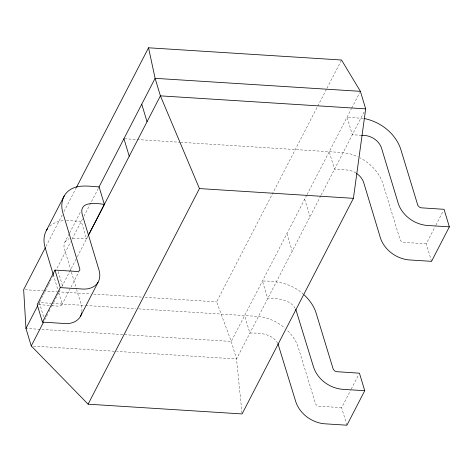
<?xml version="1.0" encoding="UTF-8"?>
<svg xmlns="http://www.w3.org/2000/svg" width="473" height="473" viewBox="0 0 473 473"><rect width="100%" height="100%" fill="white"/><g stroke="black" fill="none" stroke-linecap="round" stroke-linejoin="round"><path stroke-width="0.35" stroke-dasharray="2.37 1.77" d="M81.888 311.606C82.55 303.997 78.216 297.026 76.738 289.754M69.306 233.591C67.308 238.433 62.424 243.329 64.434 248.999L71.222 271.484M51.717 305.505C53.892 305.333 63.394 308.313 61.774 302.714L58.806 292.876M45.987 246.38L62.235 214.919M63.926 211.644L76.112 188.047M69.643 232.941L81.072 210.81M38.319 304.5L39.318 302.56L51.096 303.305M39.649 301.922L48.228 285.314M48.559 284.675L51.196 279.561M52.515 277.007L54.164 273.814M57.132 268.067L70.702 241.798M72.056 239.172L82.568 218.816M83.91 216.303L99.088 186.912M44.616 320.091L47.637 314.232M48.985 311.63L49.99 309.673M51.338 307.072L52.343 305.12M53.686 302.513L60.077 290.15M61.756 286.892L75.993 259.328M77.347 256.697L87.86 236.34L86.565 238.942L72.091 238.12M61.78 304.996L70.028 289.027M71.015 287.111L78.938 271.78M241.999 413.207L236.53 358.972L231.238 341.441L216.646 301.869L326.642 88.859M326.979 88.203L341.536 60.018M306.735 195.243L231.238 341.441L25.962 328.433M307.072 194.592L351.374 108.802M351.711 108.151L359.728 92.631M320.848 195.692L236.53 358.972L116.648 351.374M321.185 195.042L364.352 111.451M346.916 425.209L341.624 407.679L350.534 390.432M351.191 389.155L358.782 374.462M431.536 261.344L426.244 243.82L435.148 226.573M435.81 225.29L443.396 210.597M64.937 242.052L66.652 240.048L69.093 238.705M49.748 226.295C53.603 222.535 59.054 220.944 64.316 220.548M66.415 220.554L81.273 221.411L86.565 238.942M361.591 135.325L352.326 134.74L347.034 117.209L364.121 118.498M124.677 138.749L179.858 142.243M180.591 142.29L342.677 152.56L350.653 154.003L358.055 156.865M426.244 243.82L403.357 242.306L401.672 241.638L400.318 240.39L382.769 183.193C379.021 172.036 370.105 163.203 359.87 157.751M25.122 289.73L42.801 290.854M43.54 290.901L56.795 291.74M57.535 291.788L90.68 293.887M93.63 294.07L142.249 297.15M145.193 297.34L216.646 301.869M51.829 303.353L84.939 305.452M85.672 305.499L135.704 308.668M138.648 308.857L258.057 316.419C267.925 317.294 277.308 321.693 284.793 328.096M38.62 304.677L50.989 305.457M33.459 346.1L115.909 351.327M341.624 407.679L318.743 406.171L317.052 405.503L315.698 404.255L298.15 347.052C295.992 340.442 291.835 334.636 286.821 329.876M355.879 172.958C349.594 168.743 341.601 170.097 334.512 169.233L329.22 151.709M303.648 294.466C292.663 284.025 277.166 280.655 262.414 281.068L267.706 298.599C277.568 298.25 290.085 299.137 295.542 308.857M277.728 343.357C272.271 333.631 259.754 332.75 249.892 333.098L244.6 315.568M304.724 199.139L310.016 216.669M286.91 233.638L292.202 251.163M71.435 272.188L76.525 289.05M58.197 271.573L62.43 285.591M53.289 274.606L57.954 290.067M39.318 302.56L43.764 317.282"/><path stroke-width="0.71" d="M45.313 247.692L23.65 289.636L25.962 328.433L31.253 345.964L88.114 404.184L242.075 413.94L353.414 198.329L365.688 108.867L360.396 91.336L341.536 60.018L148.54 47.791L76.449 187.397M81.699 312.801C80.428 320.452 72.026 324.283 64.913 323.532L42.458 322.113L37.166 304.582L54.98 270.083L76.803 271.467C78.76 272.046 80.635 270.095 79.588 268.215L62.832 212.708C60.461 205.134 62.064 195.964 68.52 190.867C77.164 183.944 88.995 186.332 99.088 186.912L104.379 204.442L88.244 235.684M64.222 195.893L46.407 230.392C43.575 235.495 43.41 241.685 45.012 247.208L53.289 274.606M80.309 316.662L98.124 282.162C100.187 278.467 100.193 273.985 99.005 270.006L82.249 214.506C78.624 200.664 96.646 203.248 104.379 204.442M25.962 328.433L37.651 305.795M98.845 187.296L155.114 78.329L148.54 47.791M42.458 322.113L60.278 287.614L54.98 270.083M31.253 345.964L43.611 322.03M88.197 235.684L160.406 95.859L155.114 78.329L360.396 91.336M88.114 404.184L199.452 188.579L160.406 95.859L365.688 108.867M304.169 294.904C309.36 299.793 313.747 305.724 315.964 312.558L333.27 369.389L334.866 371.003L336.557 371.672L359.439 373.185L364.73 390.71L346.916 425.209L324.466 423.784C311.908 422.667 299.923 413.976 295.838 401.914L277.988 343.859M364.121 118.498C380.174 121.662 395.109 133.019 400.584 148.693L417.89 205.53L419.486 207.144L421.171 207.813L444.058 209.32L449.35 226.851L431.536 261.344L409.086 259.925C396.528 258.808 384.543 250.116 380.458 238.055L363.696 182.548C362.472 178.723 359.711 175.53 356.4 173.319M46.407 230.392L47.548 228.772M98.124 282.162C95.073 287.472 88.534 289.464 82.728 289.038L60.278 287.614M361.591 135.325C369.987 134.911 378.778 139.884 381.51 148.049L398.272 203.556C402.357 215.617 414.342 224.308 426.9 225.426L449.35 226.851M199.452 188.579L353.414 198.329M364.73 390.71L342.281 389.291C329.722 388.173 317.738 379.482 313.652 367.415L295.802 309.366M141.752 104.202L147.044 121.732M123.938 138.701L129.23 156.226"/></g></svg>
